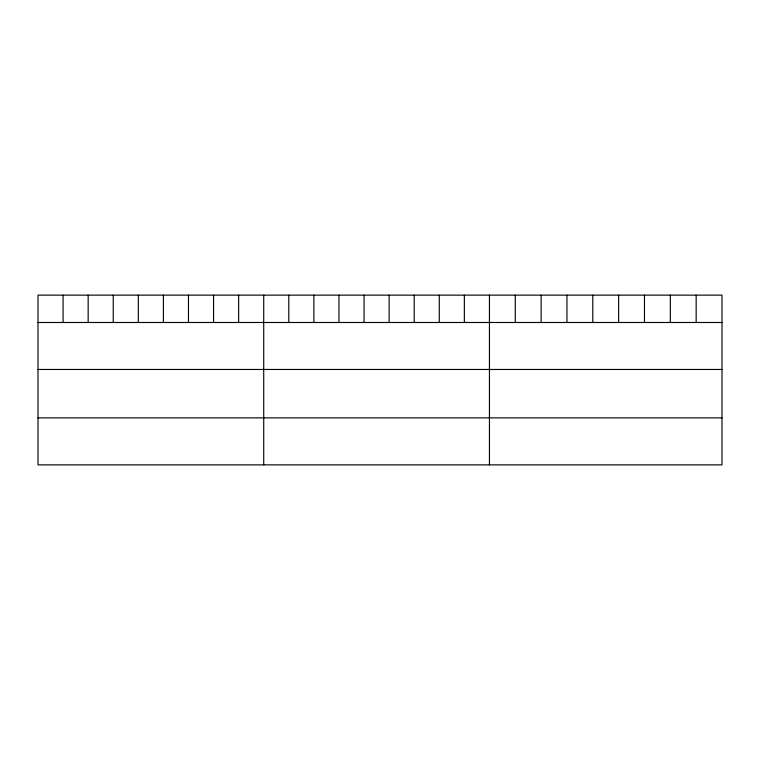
<?xml version="1.0" encoding="UTF-8"?>
<svg xmlns="http://www.w3.org/2000/svg" width="760" height="760" viewBox="0 0 760 760"><rect width="100%" height="100%" fill="white"/><g stroke="black" fill="none" stroke-linecap="round" stroke-linejoin="round"><path stroke-width="1.14" d="M722 322.487L722 464.863L38 464.863L38 295.137L722 295.137L722 322.487L38 322.487M38 369.464L722 369.464M38 417.876L722 417.876M696.16 295.137L696.16 322.487M670.32 295.137L670.32 322.487M644.48 295.137L644.48 322.487M618.64 295.137L618.64 322.487M592.8 295.137L592.8 322.487M566.96 295.137L566.96 322.487M541.12 295.137L541.12 322.487M515.28 295.137L515.28 322.487M489.44 295.137L489.44 464.863M464.36 295.137L464.36 322.487M439.28 295.137L439.28 322.487M414.2 295.137L414.2 322.487M389.12 295.137L389.12 322.487M364.04 295.137L364.04 322.487M338.96 295.137L338.96 322.487M313.88 295.137L313.88 322.487M288.8 295.137L288.8 322.487M263.72 295.137L263.72 464.863M238.64 295.137L238.64 322.487M213.56 295.137L213.56 322.487M188.48 295.137L188.48 322.487M163.4 295.137L163.4 322.487M138.32 295.137L138.32 322.487M113.24 295.137L113.24 322.487M88.16 295.137L88.16 322.487M63.08 295.137L63.08 322.487"/></g></svg>
